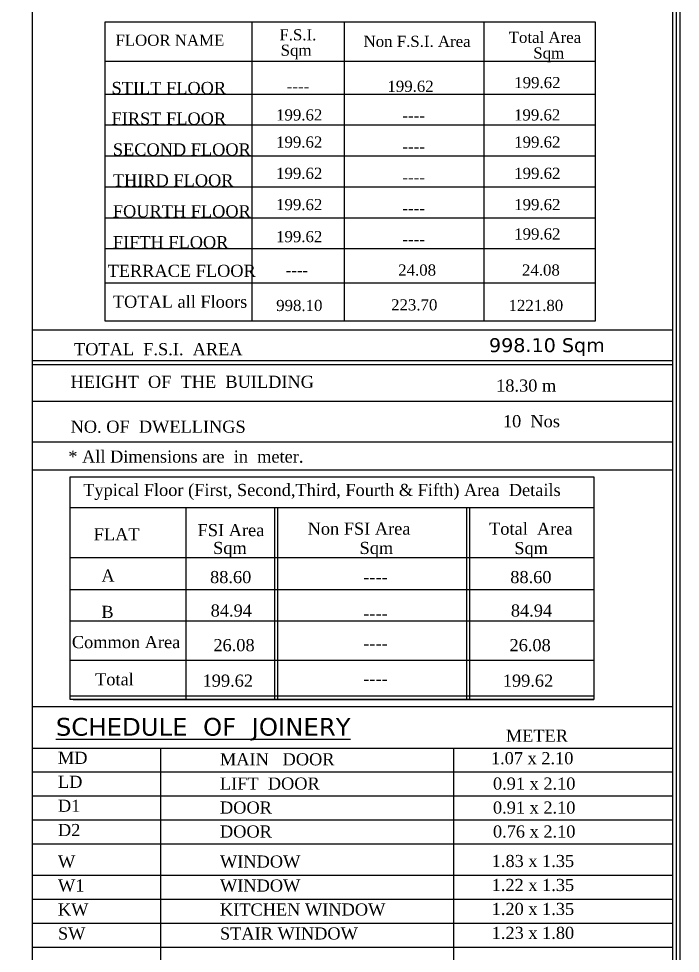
# Model space of a CAD drawing. Header units: metres. Extents: x 1161 to 1456, y 119 to 208.
# Drawn here: x 1378.61 to 1398.14, y 163.48 to 191.08 of the extents above; entities that cross this region are included whole.
import ezdxf
from ezdxf.enums import TextEntityAlignment as Align

# ---------------------------------------------------------------- set-up
doc = ezdxf.new("R2010")
doc.units = ezdxf.units.M
doc.header["$MEASUREMENT"] = 0
doc.styles.add('BOUND1', font='times.ttf')
doc.styles.get("Standard").update_dxf_attribs({"font": 'verdana.ttf'})

msp = doc.modelspace()

# ---------------------------------------------------------------- linework, layer by layer
for p, q in [((1379.0164, 122.5718), (1379.0164, 199.2342)), ((1385.4986, 190.9773), (1385.4986, 182.1572)), ((1388.2236, 190.9773), (1388.2236, 182.1572)), ((1392.344, 190.9773), (1392.344, 182.1572)), ((1381.1595, 189.8187), (1395.6438, 189.8187)), ((1381.1595, 188.8518), (1395.6438, 188.8518)), ((1381.1595, 187.9391), (1395.6438, 187.9391)), ((1381.1595, 187.0263), (1395.6438, 187.0263)), ((1381.1595, 186.1135), (1395.6438, 186.1135)), ((1381.1595, 185.2008), (1395.6438, 185.2008)), ((1381.1595, 184.288), (1395.6438, 184.288)), ((1381.1595, 183.2801), (1395.6438, 183.2801)), ((1379.0164, 181.8914), (1397.9276, 181.8914)), ((1379.0164, 180.9848), (1397.9276, 180.9848)), ((1379.0164, 180.8668), (1397.9276, 180.8668)), ((1379.0164, 179.7883), (1397.9276, 179.7883)), ((1379.0164, 178.5854), (1397.9276, 178.5854)), ((1379.0164, 177.7533), (1397.9276, 177.7533)), ((1383.5439, 176.6309), (1383.5439, 170.9769)), ((1386.1625, 176.6309), (1386.1625, 170.9769)), ((1386.256, 176.6309), (1386.256, 170.9769)), ((1391.8315, 176.6309), (1391.8315, 170.9769)), ((1391.925, 176.6309), (1391.925, 170.9769)), ((1380.1302, 175.1715), (1395.589, 175.1715)), ((1380.1302, 174.2264), (1395.589, 174.2264)), ((1380.1302, 173.295), (1395.589, 173.295)), ((1380.1302, 173.295), (1395.589, 173.295)), ((1380.1302, 173.295), (1395.589, 173.295)), ((1380.1302, 173.295), (1395.589, 173.295)), ((1380.1302, 173.295), (1395.589, 173.295)), ((1380.1302, 172.14), (1395.589, 172.14)), ((1380.1302, 172.14), (1395.589, 172.14)), ((1380.1302, 172.14), (1395.589, 172.14)), ((1380.1302, 171.0817), (1395.589, 171.0817)), ((1380.1302, 171.0817), (1395.589, 171.0817)), ((1380.2201, 170.9769), (1395.589, 170.9769)), ((1379.0164, 170.7704), (1397.9276, 170.7704)), ((1379.0164, 169.5444), (1397.9276, 169.5444)), ((1379.0164, 169.5444), (1397.9276, 169.5444)), ((1379.0164, 169.5444), (1397.9276, 169.5444)), ((1382.7978, 169.5444), (1382.7978, 160.2531)), ((1391.451, 169.5444), (1391.451, 160.2531)), ((1379.0164, 168.8369), (1397.9276, 168.8369)), ((1379.0164, 168.1293), (1397.9276, 168.1293)), ((1379.0164, 167.4217), (1397.9276, 167.4217)), ((1379.0164, 166.7142), (1397.9276, 166.7142)), ((1379.0164, 166.7142), (1397.9276, 166.7142)), ((1379.0164, 165.7917), (1397.9276, 165.7917)), ((1379.0164, 165.0842), (1397.9276, 165.0842)), ((1379.0164, 165.0842), (1397.9276, 165.0842)), ((1379.0164, 164.3766), (1397.9276, 164.3766)), ((1379.0164, 164.3766), (1397.9276, 164.3766)), ((1379.0164, 163.6691), (1397.9276, 163.6691)), ((1379.0164, 163.6691), (1397.9276, 163.6691))]:
    msp.add_line(p, q)
for points in [[(1315.6187, 199.4511), (1315.6187, 122.3549), (1398.1445, 122.3549), (1398.1445, 199.4511)], [(1315.7271, 199.3427), (1315.7271, 122.4633), (1398.036, 122.4633), (1398.036, 199.3427)], [(1315.8356, 199.2342), (1315.8356, 122.5718), (1397.9276, 122.5718), (1397.9276, 199.2342)], [(1395.6438, 190.9773), (1381.1595, 190.9773), (1381.1595, 182.1572), (1395.6438, 182.1572)], [(1395.589, 176.6309), (1380.1302, 176.6309), (1380.1302, 177.5521), (1395.589, 177.5521)], [(1395.589, 170.9769), (1380.1302, 170.9769), (1380.1302, 177.5521), (1395.589, 177.5521)]]:
    msp.add_lwpolyline(points, close=True)

# ---------------------------------------------------------------- texts
at = {"style": 'BOUND1'}
for s, height, p in [('F.S.I.', 0.32885, (1386.3082, 190.4367)), ('Total Area', 0.32885, (1393.0781, 190.3611)), ('FLOOR NAME', 0.32885, (1381.4679, 190.2764)), ('Non F.S.I. Area', 0.328854, (1388.794, 190.2429)), ('Sqm', 0.32885, (1386.3461, 189.9809)), ('Sqm', 0.32885, (1393.8045, 189.899)), ('199.62', 0.32885, (1393.2417, 189.0254)), ('STILT FLOOR', 0.358228, (1381.3532, 188.8518)), ('----', 0.32885, (1386.528, 188.916)), ('199.62', 0.32885, (1389.4974, 188.916)), ('FIRST FLOOR ', 0.358228, (1381.3532, 187.9492)), ('199.62', 0.32885, (1386.21, 188.0707)), (' ----', 0.32885, (1389.816, 188.0549)), ('199.62', 0.32885, (1393.2357, 188.0707)), ('SECOND FLOOR', 0.358228, (1381.3914, 187.0365)), ('199.62', 0.32885, (1386.21, 187.269)), ('199.62', 0.32885, (1393.2401, 187.269)), (' ----', 0.32885, (1389.816, 187.1422)), ('199.62', 0.32885, (1386.21, 186.3466)), ('199.62', 0.32885, (1393.2401, 186.3466)), ('THIRD FLOOR', 0.358228, (1381.3914, 186.1237)), (' ----', 0.32885, (1389.816, 186.2294)), ('199.62', 0.32885, (1386.21, 185.4241)), ('199.62', 0.32885, (1393.2401, 185.4241)), ('FOURTH FLOOR', 0.358228, (1381.3914, 185.211)), (' ----', 0.32885, (1389.816, 185.3166)), ('199.62', 0.32885, (1393.2401, 184.5566)), ('FIFTH FLOOR', 0.358228, (1381.3914, 184.2982)), ('199.62', 0.32885, (1386.21, 184.4778)), (' ----', 0.32885, (1389.816, 184.4039)), ('TERRACE FLOOR', 0.358228, (1381.2369, 183.4541)), ('24.08', 0.32885, (1389.816, 183.4911)), ('24.08', 0.32885, (1393.4702, 183.4911)), (' ----', 0.32885, (1386.3696, 183.492)), ('TOTAL all Floors', 0.358228, (1381.3914, 182.5422)), ('998.10', 0.32885, (1386.2129, 182.4452)), ('223.70', 0.32885, (1389.6068, 182.4637)), ('1221.80', 0.32885, (1393.0734, 182.4452)), ('TOTAL  F.S.I.  AREA', 0.358228, (1380.2456, 181.1396)), ('HEIGHT  OF  THE  BUILDING', 0.358228, (1380.1444, 180.1769)), ('18.30 m', 0.35823, (1392.7077, 180.0657)), ('10  Nos ', 0.35823, (1392.9077, 179.0129)), ('NO. OF  DWELLINGS', 0.358228, (1380.1444, 178.8519)), ('Typical Floor (First, Second,Third, Fourth & Fifth) Area  Details', 0.358228, (1380.5168, 176.984)), ('FLAT', 0.35823, (1380.8261, 175.6753)), ('FSI Area', 0.35823, (1383.8943, 175.7989)), ('Non FSI Area', 0.358228, (1387.1418, 175.8417)), ('Total  Area', 0.358228, (1392.5005, 175.8407)), ('Sqm', 0.35823, (1384.3505, 175.2721)), ('Sqm', 0.35823, (1388.6751, 175.2721)), ('Sqm', 0.35823, (1393.245, 175.2687)), ('A', 0.3582, (1381.0538, 174.4544)), ('88.60', 0.35823, (1384.2615, 174.4124)), ('88.60', 0.35823, (1393.1247, 174.4124)), ('----', 0.35823, (1388.7851, 174.4149)), ('B', 0.3582, (1381.0538, 173.3843)), ('84.94', 0.35823, (1384.2791, 173.4245)), ('84.94', 0.35823, (1393.1423, 173.4245)), ('----', 0.35823, (1388.7851, 173.3449)), ('Common Area', 0.358228, (1380.1814, 172.4928)), ('26.08', 0.35823, (1384.3598, 172.402)), ('26.08', 0.35823, (1393.1023, 172.402)), ('----', 0.35823, (1388.7851, 172.4533)), ('Total', 0.35823, (1380.8677, 171.394)), ('199.62', 0.35823, (1384.0409, 171.3548)), ('199.62', 0.35823, (1392.9041, 171.3548)), ('----', 0.35823, (1388.7851, 171.4154)), ('METER', 0.35823, (1392.9957, 169.7279)), ('MD', 0.35823, (1379.7705, 169.0762)), ('1.07 x 2.10', 0.358228, (1392.554, 169.0648)), ('MAIN   DOOR', 0.358228, (1384.5537, 169.0323)), ('LD', 0.35823, (1379.7705, 168.3687)), ('LIFT  DOOR', 0.35823, (1384.5537, 168.3158)), ('0.91 x 2.10', 0.358228, (1392.6137, 168.3158)), ('D1', 0.35823, (1379.7705, 167.6611)), ('DOOR', 0.35823, (1384.5537, 167.6083)), ('0.91 x 2.10', 0.358228, (1392.6137, 167.6083)), ('D2', 0.35823, (1379.7705, 166.9447)), ('DOOR', 0.35823, (1384.5537, 166.9007)), ('0.76 x 2.10', 0.358228, (1392.6137, 166.9007)), ('1.83 x 1.35', 0.358228, (1392.5759, 166.0304)), ('W ', 0.35823, (1379.7705, 166.0133)), ('WINDOW', 0.35823, (1384.5537, 166.0133)), ('W1 ', 0.35823, (1379.7705, 165.3057)), ('WINDOW', 0.35823, (1384.5537, 165.3057)), ('1.22 x 1.35', 0.358228, (1392.5759, 165.3228)), ('KW', 0.35823, (1379.7705, 164.5982)), ('KITCHEN WINDOW', 0.358228, (1384.5537, 164.5982)), ('1.20 x 1.35', 0.358228, (1392.5759, 164.6153)), ('SW', 0.35823, (1379.7705, 163.8906)), ('STAIR WINDOW', 0.358228, (1384.5537, 163.8906)), ('1.23 x 1.80', 0.358228, (1392.5759, 163.9077))]:
    msp.add_text(s, height=height, dxfattribs=at).set_placement(p)
for s, height, p in [(' 998.10 Sqm', 0.411352, (1392.3158, 181.2315)), ('%%USCHEDULE  OF  JOINERY', 0.524111, (1379.7087, 169.9087))]:
    msp.add_text(s, height=height).set_placement(p)
msp.add_text('* All Dimensions are  in  meter.', height=0.358228, dxfattribs=at).set_placement((1383.5474, 177.9694), align=Align.CENTER)

doc.saveas('drawing.dxf')
